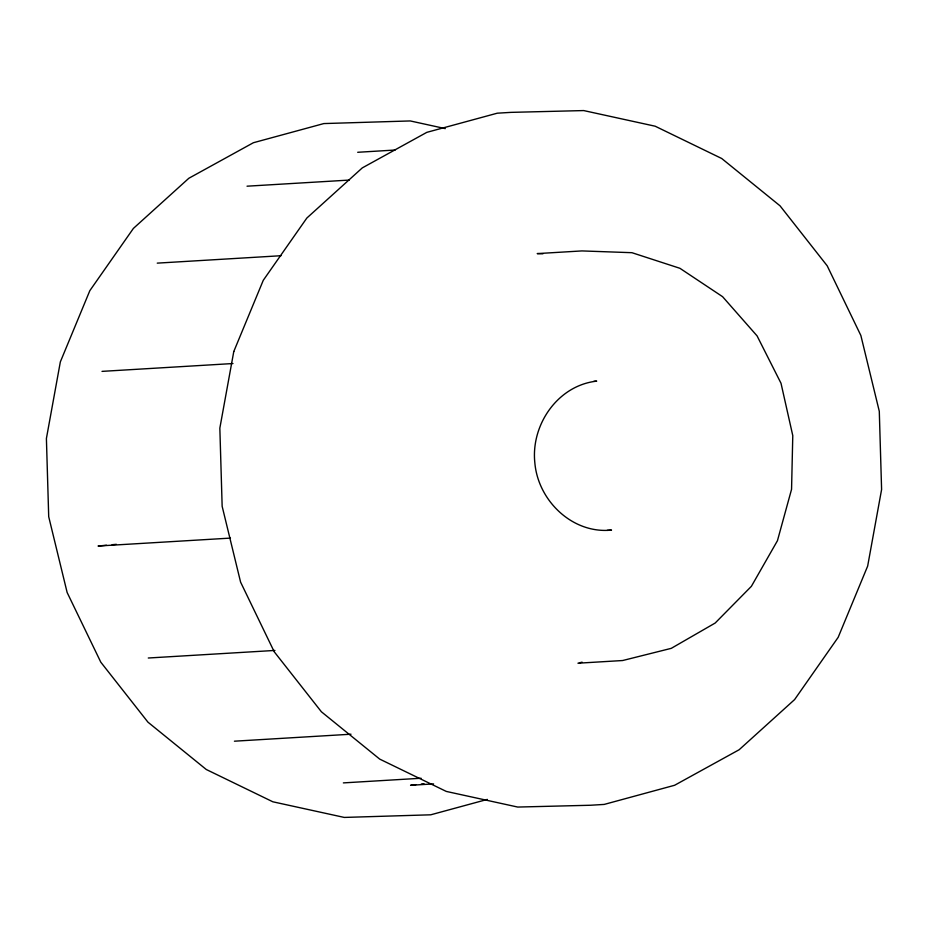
<?xml version="1.0" encoding="UTF-8"?>
<svg xmlns="http://www.w3.org/2000/svg" width="928" height="928" viewBox="0 0 928 928"><rect width="100%" height="100%" fill="white"/><g stroke="black" fill="none" stroke-linecap="round" stroke-linejoin="round"><path stroke-width="1.39" d="M487.351 799.414L430.743 814.807L344.288 817.429L272.844 801.792L206.283 769.498L147.958 722.17L100.792 662.174L67.141 592.516L48.708 516.699L46.4 438.515L60.343 361.897L89.83 290.673L133.388 228.427L188.836 178.269L253.39 142.726L323.814 123.575L410.269 120.942L445.289 128.609M579.316 662.859L582.1 662.163M415.93 784.659L410.559 785.285L433.585 783.905M421.3 784.021L423.992 783.708M106.476 545.235L98.043 546.024L230.446 538.101M112.102 544.713L116.325 544.318M357.698 152.285L395.108 150.034M247.034 186.192L349.218 180.078M157.25 263.134L281.022 255.722M102.01 371.374L232.974 363.532M593.827 381.315L596.716 381.141C557.682 385.41 530.688 425.012 534.853 462.921C538.136 500.818 572.553 534.134 611.529 530.085L607.19 530.352M148.283 658.01L274.932 650.435M577.935 663.207L622.665 660.527L671.269 648.347L715.175 623.036L751.39 586.322L777.444 540.711L791.561 489.3L792.779 435.615L781.016 383.287L757.086 335.901L722.587 296.682L679.911 268.296L631.933 252.694L581.937 250.92L537.208 253.599L542.915 253.796M234.424 741.194L351.004 734.21M343.36 782.896L421.08 778.244M233.786 351.515L219.843 428.133L222.152 506.317L240.596 582.134L274.236 651.792L321.401 711.788L379.726 759.116L446.287 791.422L517.731 807.058L590.486 805.249L604.186 804.425L674.61 785.274L739.164 749.731L794.612 699.573L838.17 637.327L867.657 566.103L881.6 489.485L879.292 411.301L860.859 335.484L827.208 265.826L780.042 205.83L721.717 158.502L655.156 126.208L583.712 110.571L510.957 112.369L497.257 113.193L426.834 132.344L362.28 167.898L306.843 218.045L263.274 280.302L233.786 351.515"/></g></svg>
